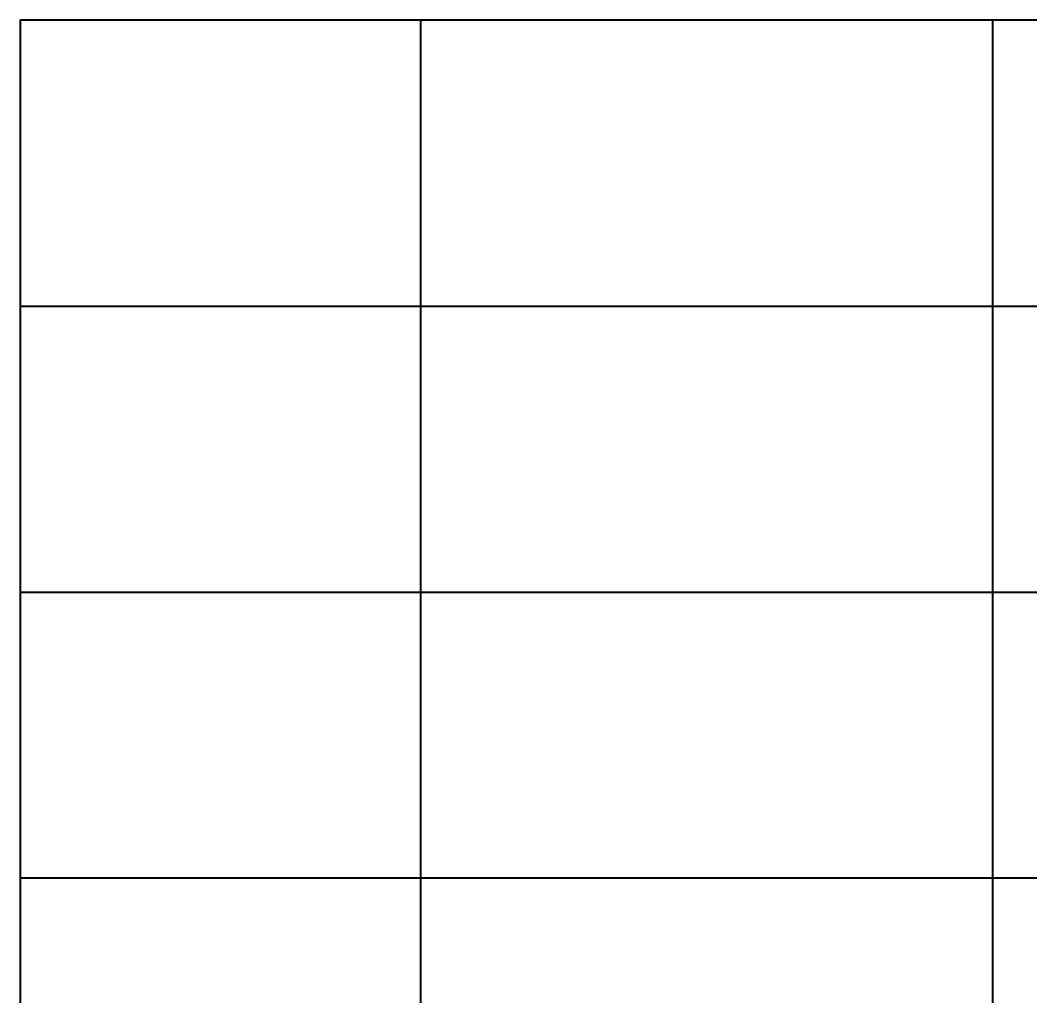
# Model space of a CAD drawing. Header units: millimetres. Extents: x 12064 to 35004, y -6103 to -2658.
# Drawn here: x 28091.88 to 28109.56, y -3089.29 to -3072.2 of the extents above; entities that cross this region are included whole.
import ezdxf

# ---------------------------------------------------------------- set-up
doc = ezdxf.new("R2010")
doc.units = ezdxf.units.MM
doc.layers.add('Layer_07', color=7, linetype='Continuous', lineweight=40)

msp = doc.modelspace()

# ---------------------------------------------------------------- linework, layer by layer
at = {"layer": 'Layer_07', "linetype": 'Continuous'}
for p, q in [((28091.881, -3077.206), (28156.924, -3077.206)), ((28091.881, -3082.21), (28156.924, -3082.21)), ((28091.881, -3087.213), (28156.924, -3087.213))]:
    msp.add_line(p, q, dxfattribs=at)
for points in [[(28277.004, -3072.203), (28091.88, -3072.203), (28091.88, -3127.24)], [(28098.885, -3072.203), (28098.885, -3097.22)], [(28108.892, -3072.203), (28108.892, -3127.24)]]:
    msp.add_lwpolyline(points, dxfattribs=at)

doc.saveas('drawing.dxf')
